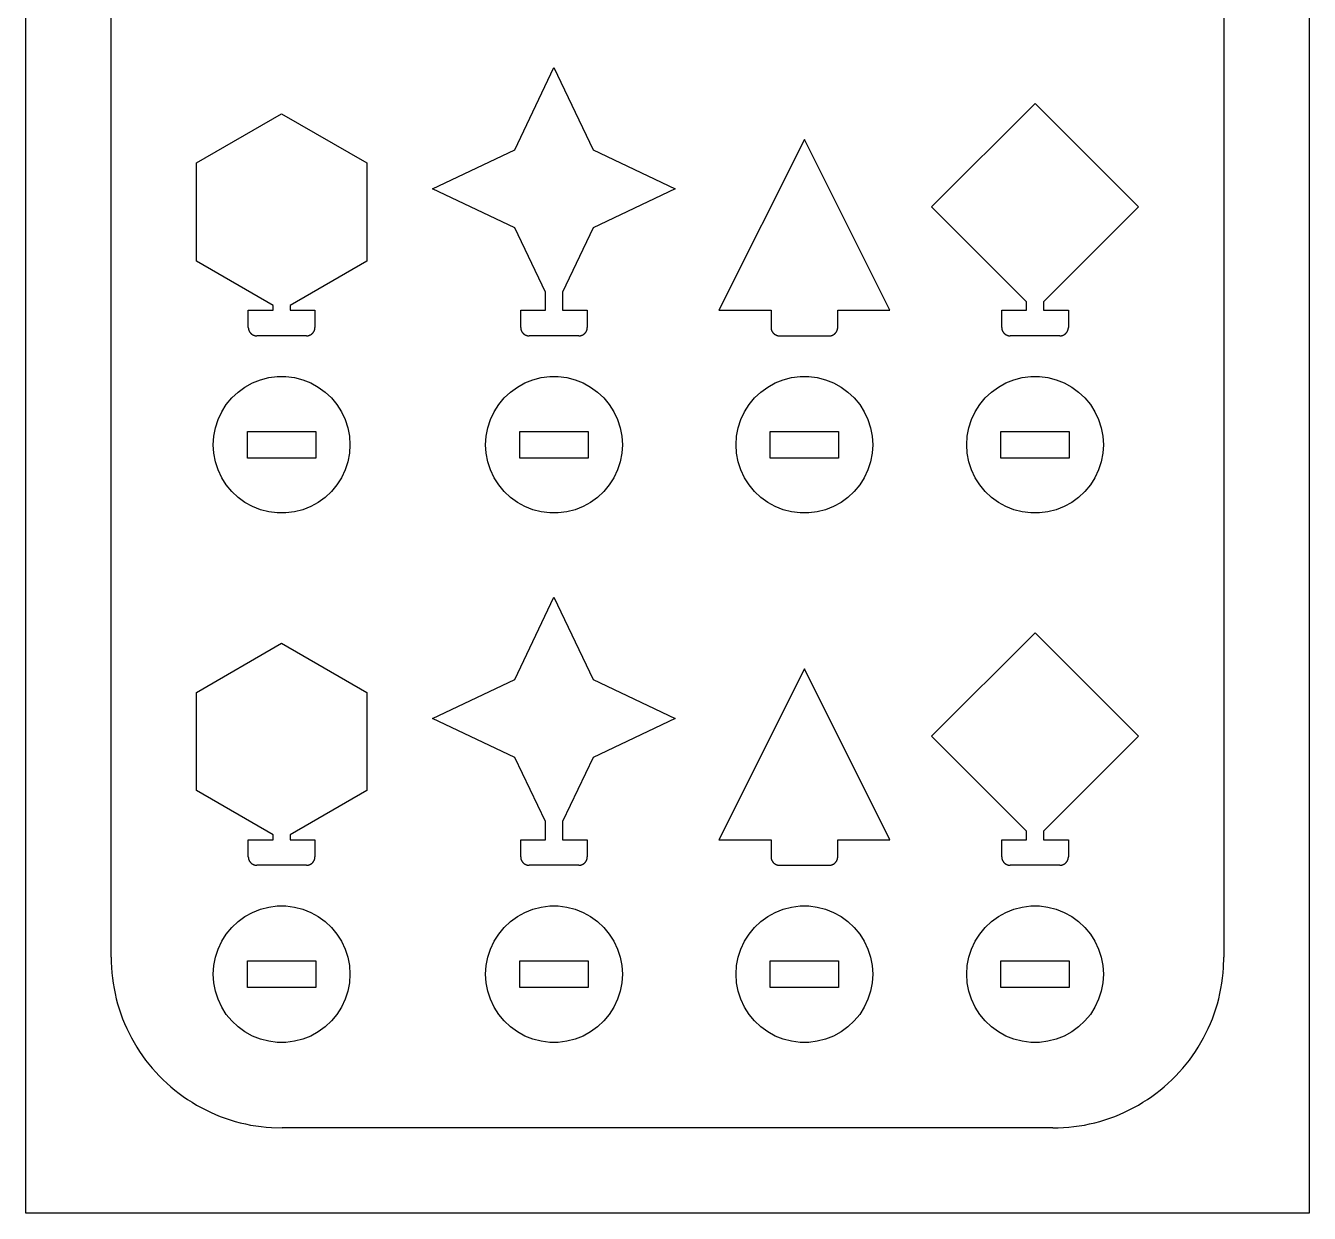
# Model space of a CAD drawing. Extents: x 0 to 75, y 0 to 139.
# Drawn here: x 0 to 75.1, y 0 to 69.5 of the extents above; entities that cross this region are included whole.
import ezdxf

# ---------------------------------------------------------------- set-up
doc = ezdxf.new("R2010")
doc.units = 0
doc.layers.add('GREEN', color=3, linetype='CONTINUOUS')
doc.layers.add('WHITE', color=7, linetype='CONTINUOUS')

msp = doc.modelspace()

# ---------------------------------------------------------------- linework, layer by layer
at = {"layer": 'GREEN', "color": 0}
for p, q in [((0, 0), (0, 139.032288)), ((75.115929, 139.032288), (75.115929, 0)), ((75.115929, 0), (0, 0))]:
    msp.add_line(p, q, dxfattribs=at)
at = {"layer": 'WHITE', "color": 0}
for p, q in [((5, 15), (5, 124.032295)), ((70.115929, 124.032295), (70.115929, 15)), ((28.631645, 62.242332), (30.915932, 67.058044)), ((30.915932, 67.058044), (33.200218, 62.242332)), ((53.01593, 58.908047), (59.065933, 64.958046)), ((59.065933, 64.958046), (65.115929, 58.908047)), ((10, 61.479294), (14.977481, 64.353043)), ((14.977481, 64.353043), (19.954962, 61.479294)), ((45.568592, 62.858044), (40.568592, 52.858044)), ((50.568592, 52.858044), (45.568592, 62.858044)), ((23.815931, 59.958046), (28.631645, 62.242332)), ((33.200218, 62.242332), (38.01593, 59.958046)), ((10, 55.731796), (10, 61.479294)), ((19.954962, 61.479294), (19.954962, 55.731796)), ((28.631645, 57.673759), (23.815931, 59.958046)), ((38.01593, 59.958046), (33.200218, 57.673759)), ((58.565933, 53.358044), (53.01593, 58.908047)), ((65.115929, 58.908047), (59.565933, 53.358044)), ((30.415932, 53.91214), (28.631645, 57.673759)), ((33.200218, 57.673759), (31.415932, 53.91214)), ((14.477481, 53.146721), (10, 55.731796)), ((19.954962, 55.731796), (15.477481, 53.146721)), ((30.415932, 52.858044), (30.415932, 53.91214)), ((31.415932, 53.91214), (31.415932, 52.858044)), ((58.565933, 52.858044), (58.565933, 53.358044)), ((59.565933, 53.358044), (59.565933, 52.858044)), ((13.027481, 51.858044), (13.027481, 52.858044)), ((13.027481, 52.858044), (14.477481, 52.858044)), ((14.477481, 52.858044), (14.477481, 53.146721)), ((15.477481, 53.146721), (15.477481, 52.858044)), ((15.477481, 52.858044), (16.927481, 52.858044)), ((16.927481, 52.858044), (16.927481, 51.858044)), ((28.965933, 51.858044), (28.965933, 52.858044)), ((28.965933, 52.858044), (30.415932, 52.858044)), ((31.415932, 52.858044), (32.865932, 52.858044)), ((32.865932, 52.858044), (32.865932, 51.858044)), ((40.568592, 52.858044), (43.618591, 52.858044)), ((43.618591, 52.858044), (43.618591, 51.858044)), ((47.518593, 51.858044), (47.518593, 52.858044)), ((47.518593, 52.858044), (50.568592, 52.858044)), ((57.115932, 51.858044), (57.115932, 52.858044)), ((57.115932, 52.858044), (58.565933, 52.858044)), ((59.565933, 52.858044), (61.01593, 52.858044)), ((61.01593, 52.858044), (61.01593, 51.858044)), ((16.427481, 51.358044), (13.527481, 51.358044)), ((32.365932, 51.358044), (29.465933, 51.358044)), ((44.118591, 51.358044), (47.018593, 51.358044)), ((60.51593, 51.358044), (57.615932, 51.358044)), ((12.977481, 45.760754), (16.977482, 45.760754)), ((12.977481, 44.210754), (12.977481, 45.760754)), ((16.977482, 45.760754), (16.977482, 44.210754)), ((28.915932, 45.760754), (32.915932, 45.760754)), ((28.915932, 44.210754), (28.915932, 45.760754)), ((32.915932, 45.760754), (32.915932, 44.210754)), ((43.568592, 45.760754), (47.568592, 45.760754)), ((43.568592, 44.210754), (43.568592, 45.760754)), ((47.568592, 45.760754), (47.568592, 44.210754)), ((57.065933, 45.760754), (61.065933, 45.760754)), ((57.065933, 44.210754), (57.065933, 45.760754)), ((61.065933, 45.760754), (61.065933, 44.210754)), ((16.977482, 44.210754), (12.977481, 44.210754)), ((32.915932, 44.210754), (28.915932, 44.210754)), ((47.568592, 44.210754), (43.568592, 44.210754)), ((61.065933, 44.210754), (57.065933, 44.210754)), ((28.631645, 31.255207), (30.915932, 36.070923)), ((30.915932, 36.070923), (33.200218, 31.255207)), ((53.01593, 27.920921), (59.065933, 33.970921)), ((59.065933, 33.970921), (65.115929, 27.920921)), ((10, 30.49217), (14.977481, 33.365921)), ((14.977481, 33.365921), (19.954962, 30.49217)), ((45.568592, 31.87092), (40.568592, 21.87092)), ((50.568592, 21.87092), (45.568592, 31.87092)), ((23.815931, 28.970921), (28.631645, 31.255207)), ((33.200218, 31.255207), (38.01593, 28.970921)), ((10, 24.744671), (10, 30.49217)), ((19.954962, 30.49217), (19.954962, 24.744671)), ((28.631645, 26.686634), (23.815931, 28.970921)), ((38.01593, 28.970921), (33.200218, 26.686634)), ((58.565933, 22.37092), (53.01593, 27.920921)), ((65.115929, 27.920921), (59.565933, 22.37092)), ((30.415932, 22.925016), (28.631645, 26.686634)), ((33.200218, 26.686634), (31.415932, 22.925016)), ((14.477481, 22.159595), (10, 24.744671)), ((19.954962, 24.744671), (15.477481, 22.159595)), ((30.415932, 21.87092), (30.415932, 22.925016)), ((31.415932, 22.925016), (31.415932, 21.87092)), ((13.027481, 20.87092), (13.027481, 21.87092)), ((13.027481, 21.87092), (14.477481, 21.87092)), ((14.477481, 21.87092), (14.477481, 22.159595)), ((15.477481, 22.159595), (15.477481, 21.87092)), ((15.477481, 21.87092), (16.927481, 21.87092)), ((16.927481, 21.87092), (16.927481, 20.87092)), ((28.965933, 20.87092), (28.965933, 21.87092)), ((28.965933, 21.87092), (30.415932, 21.87092)), ((31.415932, 21.87092), (32.865932, 21.87092)), ((32.865932, 21.87092), (32.865932, 20.87092)), ((40.568592, 21.87092), (43.618591, 21.87092)), ((43.618591, 21.87092), (43.618591, 20.87092)), ((47.518593, 20.87092), (47.518593, 21.87092)), ((47.518593, 21.87092), (50.568592, 21.87092)), ((57.115932, 20.87092), (57.115932, 21.87092)), ((57.115932, 21.87092), (58.565933, 21.87092)), ((58.565933, 21.87092), (58.565933, 22.37092)), ((59.565933, 22.37092), (59.565933, 21.87092)), ((59.565933, 21.87092), (61.01593, 21.87092)), ((61.01593, 21.87092), (61.01593, 20.87092)), ((16.427481, 20.37092), (13.527481, 20.37092)), ((32.365932, 20.37092), (29.465933, 20.37092)), ((44.118591, 20.37092), (47.018593, 20.37092)), ((60.51593, 20.37092), (57.615932, 20.37092)), ((12.977481, 14.773629), (16.977482, 14.773629)), ((12.977481, 13.223629), (12.977481, 14.773629)), ((16.977482, 14.773629), (16.977482, 13.223629)), ((28.915932, 14.773629), (32.915932, 14.773629)), ((28.915932, 13.223629), (28.915932, 14.773629)), ((32.915932, 14.773629), (32.915932, 13.223629)), ((43.568592, 14.773629), (47.568592, 14.773629)), ((43.568592, 13.223629), (43.568592, 14.773629)), ((47.568592, 14.773629), (47.568592, 13.223629)), ((57.065933, 14.773629), (61.065933, 14.773629)), ((57.065933, 13.223629), (57.065933, 14.773629)), ((61.065933, 14.773629), (61.065933, 13.223629)), ((16.977482, 13.223629), (12.977481, 13.223629)), ((32.915932, 13.223629), (28.915932, 13.223629)), ((47.568592, 13.223629), (43.568592, 13.223629)), ((61.065933, 13.223629), (57.065933, 13.223629)), ((60.115932, 5), (15, 5))]:
    msp.add_line(p, q, dxfattribs=at)
for points in [[(13.027481, 51.858044), (13.027719, 51.842648), (13.028429, 51.827263), (13.029614, 51.811909), (13.031271, 51.7966), (13.033399, 51.781349), (13.035995, 51.766171), (13.039057, 51.751076), (13.042583, 51.736088), (13.046568, 51.721214), (13.05101, 51.706467), (13.055903, 51.691868), (13.061245, 51.677422), (13.067028, 51.663151), (13.073248, 51.649063), (13.079899, 51.635174), (13.086975, 51.621498), (13.094468, 51.608044), (13.102372, 51.59483), (13.11068, 51.581863), (13.119382, 51.569157), (13.128472, 51.556728), (13.13794, 51.544582), (13.147779, 51.532734), (13.157976, 51.521198), (13.168525, 51.509975), (13.179414, 51.499088), (13.190633, 51.488541), (13.202171, 51.47834), (13.214019, 51.468502), (13.226163, 51.459034), (13.238593, 51.449947), (13.251298, 51.441242), (13.264264, 51.432934), (13.27748, 51.42503), (13.290934, 51.417538), (13.304611, 51.410461), (13.3185, 51.403812), (13.332587, 51.397591), (13.346859, 51.391808), (13.361302, 51.386467), (13.375904, 51.381573), (13.390649, 51.377132), (13.405523, 51.373146), (13.420513, 51.369621), (13.435605, 51.366558), (13.450784, 51.36396), (13.466036, 51.361835), (13.481345, 51.360176), (13.496699, 51.358994), (13.527481, 51.358044)], [(16.427481, 51.358044), (16.442879, 51.35828), (16.458261, 51.358994), (16.473616, 51.360176), (16.488924, 51.361832), (16.504177, 51.36396), (16.519356, 51.366558), (16.534447, 51.369621), (16.549438, 51.373146), (16.564312, 51.377132), (16.579058, 51.381573), (16.593658, 51.386467), (16.608101, 51.391808), (16.622374, 51.397591), (16.636461, 51.403812), (16.650351, 51.410461), (16.664028, 51.417538), (16.677481, 51.42503), (16.690697, 51.432934), (16.703663, 51.441242), (16.716368, 51.449947), (16.728798, 51.459034), (16.740944, 51.468502), (16.75279, 51.47834), (16.764328, 51.488541), (16.775549, 51.499088), (16.786436, 51.509975), (16.796986, 51.521194), (16.807184, 51.532734), (16.81702, 51.544582), (16.82649, 51.556728), (16.835579, 51.569157), (16.844282, 51.581863), (16.852589, 51.59483), (16.860493, 51.608044), (16.867987, 51.621498), (16.875063, 51.635174), (16.881714, 51.649063), (16.887934, 51.663151), (16.893717, 51.677422), (16.899057, 51.691868), (16.903952, 51.706467), (16.908394, 51.721214), (16.91238, 51.736088), (16.915905, 51.751076), (16.918968, 51.766171), (16.921564, 51.781349), (16.923691, 51.7966), (16.925348, 51.811909), (16.926533, 51.827263), (16.927481, 51.858044)], [(28.965933, 51.858044), (28.966169, 51.842648), (28.966881, 51.827263), (28.968065, 51.811909), (28.969723, 51.7966), (28.971849, 51.781349), (28.974445, 51.766171), (28.977509, 51.751076), (28.981035, 51.736088), (28.98502, 51.721214), (28.989462, 51.706467), (28.994356, 51.691868), (28.999697, 51.677422), (29.00548, 51.663151), (29.0117, 51.649063), (29.018351, 51.635174), (29.025427, 51.621498), (29.032921, 51.608044), (29.040825, 51.59483), (29.049131, 51.581863), (29.057835, 51.569157), (29.066923, 51.556728), (29.076391, 51.544582), (29.086229, 51.532734), (29.096428, 51.521198), (29.106976, 51.509975), (29.117865, 51.499088), (29.129084, 51.488541), (29.140623, 51.47834), (29.15247, 51.468502), (29.164616, 51.459034), (29.177046, 51.449947), (29.189749, 51.441242), (29.202717, 51.432934), (29.215933, 51.42503), (29.229385, 51.417538), (29.243063, 51.410461), (29.256952, 51.403812), (29.271038, 51.397591), (29.285311, 51.391808), (29.299755, 51.386467), (29.314356, 51.381573), (29.3291, 51.377132), (29.343975, 51.373146), (29.358965, 51.369621), (29.374058, 51.366558), (29.389236, 51.36396), (29.404488, 51.361835), (29.419798, 51.360176), (29.43515, 51.358994), (29.465933, 51.358044)], [(32.365932, 51.358044), (32.381329, 51.35828), (32.396713, 51.358994), (32.412067, 51.360176), (32.427376, 51.361832), (32.442627, 51.36396), (32.457806, 51.366558), (32.4729, 51.369621), (32.487888, 51.373146), (32.502766, 51.377132), (32.517509, 51.381573), (32.532108, 51.386467), (32.546555, 51.391808), (32.560825, 51.397591), (32.574913, 51.403812), (32.588802, 51.410461), (32.602478, 51.417538), (32.615932, 51.42503), (32.62915, 51.432934), (32.642117, 51.441242), (32.654819, 51.449947), (32.667252, 51.459034), (32.679394, 51.468502), (32.691242, 51.47834), (32.702782, 51.488541), (32.714001, 51.499088), (32.724888, 51.509975), (32.735435, 51.521194), (32.745636, 51.532734), (32.755474, 51.544582), (32.764942, 51.556728), (32.774033, 51.569157), (32.782734, 51.581863), (32.791042, 51.59483), (32.798946, 51.608044), (32.806438, 51.621498), (32.813515, 51.635174), (32.820164, 51.649063), (32.826385, 51.663151), (32.832169, 51.677422), (32.837509, 51.691868), (32.842403, 51.706467), (32.846844, 51.721214), (32.85083, 51.736088), (32.854355, 51.751076), (32.857418, 51.766171), (32.860016, 51.781349), (32.862144, 51.7966), (32.8638, 51.811909), (32.864983, 51.827263), (32.865932, 51.858044)], [(43.618591, 51.858044), (43.618828, 51.842648), (43.619541, 51.827263), (43.620724, 51.811909), (43.622379, 51.7966), (43.624508, 51.781349), (43.627106, 51.766171), (43.630169, 51.751076), (43.633694, 51.736088), (43.63768, 51.721214), (43.64212, 51.706467), (43.647015, 51.691868), (43.652355, 51.677422), (43.658138, 51.663151), (43.66436, 51.649063), (43.671009, 51.635174), (43.678085, 51.621498), (43.685577, 51.608044), (43.693481, 51.59483), (43.70179, 51.581863), (43.710491, 51.569157), (43.719582, 51.556728), (43.72905, 51.544582), (43.738888, 51.532734), (43.749084, 51.521198), (43.759636, 51.509975), (43.770523, 51.499088), (43.781742, 51.488541), (43.793282, 51.47834), (43.80513, 51.468502), (43.817272, 51.459034), (43.829704, 51.449947), (43.842407, 51.441242), (43.855373, 51.432934), (43.868591, 51.42503), (43.882042, 51.417538), (43.895721, 51.410461), (43.909611, 51.403812), (43.923698, 51.397591), (43.937969, 51.391808), (43.952412, 51.386467), (43.967014, 51.381573), (43.981758, 51.377132), (43.996632, 51.373146), (44.011623, 51.369621), (44.026714, 51.366558), (44.041893, 51.36396), (44.057144, 51.361835), (44.072456, 51.360176), (44.087811, 51.358994), (44.118591, 51.358044)], [(47.018593, 51.358044), (47.033989, 51.35828), (47.049374, 51.358994), (47.064728, 51.360176), (47.080036, 51.361832), (47.095287, 51.36396), (47.110466, 51.366558), (47.125561, 51.369621), (47.140549, 51.373146), (47.155426, 51.377132), (47.17017, 51.381573), (47.184769, 51.386467), (47.199215, 51.391808), (47.213486, 51.397591), (47.227573, 51.403812), (47.241463, 51.410461), (47.255138, 51.417538), (47.268593, 51.42503), (47.281811, 51.432934), (47.294777, 51.441242), (47.30748, 51.449947), (47.319912, 51.459034), (47.332054, 51.468502), (47.343903, 51.47834), (47.355442, 51.488541), (47.366661, 51.499088), (47.377548, 51.509975), (47.388096, 51.521194), (47.398296, 51.532734), (47.408134, 51.544582), (47.417603, 51.556728), (47.426693, 51.569157), (47.435394, 51.581863), (47.443703, 51.59483), (47.451607, 51.608044), (47.459099, 51.621498), (47.466175, 51.635174), (47.472824, 51.649063), (47.479046, 51.663151), (47.484829, 51.677422), (47.49017, 51.691868), (47.495064, 51.706467), (47.499504, 51.721214), (47.50349, 51.736088), (47.507015, 51.751076), (47.510078, 51.766171), (47.512676, 51.781349), (47.514805, 51.7966), (47.51646, 51.811909), (47.517643, 51.827263), (47.518593, 51.858044)], [(57.115932, 51.858044), (57.116169, 51.842648), (57.116882, 51.827263), (57.118065, 51.811909), (57.11972, 51.7966), (57.121849, 51.781349), (57.124447, 51.766171), (57.12751, 51.751076), (57.131035, 51.736088), (57.135021, 51.721214), (57.139462, 51.706467), (57.144356, 51.691868), (57.149696, 51.677422), (57.155479, 51.663151), (57.161701, 51.649063), (57.16835, 51.635174), (57.175426, 51.621498), (57.182919, 51.608044), (57.190823, 51.59483), (57.199131, 51.581863), (57.207832, 51.569157), (57.216923, 51.556728), (57.226391, 51.544582), (57.236229, 51.532734), (57.246426, 51.521198), (57.256977, 51.509975), (57.267864, 51.499088), (57.279083, 51.488541), (57.290623, 51.47834), (57.302471, 51.468502), (57.314613, 51.459034), (57.327045, 51.449947), (57.339748, 51.441242), (57.352715, 51.432934), (57.365932, 51.42503), (57.379383, 51.417538), (57.393063, 51.410461), (57.406952, 51.403812), (57.42104, 51.397591), (57.43531, 51.391808), (57.449753, 51.386467), (57.464355, 51.381573), (57.479099, 51.377132), (57.493973, 51.373146), (57.508965, 51.369621), (57.524055, 51.366558), (57.539234, 51.36396), (57.554485, 51.361835), (57.569798, 51.360176), (57.585152, 51.358994), (57.615932, 51.358044)], [(60.51593, 51.358044), (60.531326, 51.35828), (60.546711, 51.358994), (60.562065, 51.360176), (60.577374, 51.361832), (60.592625, 51.36396), (60.607803, 51.366558), (60.622898, 51.369621), (60.637886, 51.373146), (60.652763, 51.377132), (60.667507, 51.381573), (60.682106, 51.386467), (60.696552, 51.391808), (60.710823, 51.397591), (60.724911, 51.403812), (60.7388, 51.410461), (60.752476, 51.417538), (60.76593, 51.42503), (60.779148, 51.432934), (60.792114, 51.441242), (60.804817, 51.449947), (60.817249, 51.459034), (60.829391, 51.468502), (60.84124, 51.47834), (60.852779, 51.488541), (60.863998, 51.499088), (60.874886, 51.509975), (60.885433, 51.521194), (60.895634, 51.532734), (60.905472, 51.544582), (60.91494, 51.556728), (60.92403, 51.569157), (60.932732, 51.581863), (60.94104, 51.59483), (60.948944, 51.608044), (60.956436, 51.621498), (60.963512, 51.635174), (60.970161, 51.649063), (60.976383, 51.663151), (60.982166, 51.677422), (60.987507, 51.691868), (60.992401, 51.706467), (60.996841, 51.721214), (61.000828, 51.736088), (61.004353, 51.751076), (61.007416, 51.766171), (61.010014, 51.781349), (61.012142, 51.7966), (61.013798, 51.811909), (61.01498, 51.827263), (61.01593, 51.858044)], [(18.977482, 44.985752), (18.945942, 44.484421), (18.851814, 43.990993), (18.696589, 43.513252), (18.482708, 43.058739), (18.213551, 42.634609), (17.893356, 42.247562), (17.527178, 41.903698), (17.120789, 41.60844), (16.680599, 41.366444), (16.213549, 41.181526), (15.727006, 41.056602), (15.228642, 40.993645), (14.726318, 40.993645), (14.227955, 41.056602), (13.741412, 41.181526), (13.274364, 41.366444), (12.834173, 41.60844), (12.427784, 41.903702), (12.061605, 42.247566), (11.741412, 42.634613), (11.472254, 43.058739), (11.258374, 43.513256), (11.103148, 43.990993), (11.009022, 44.484421), (10.977482, 44.985756), (11.009023, 45.487087), (11.103149, 45.980515), (11.258377, 46.458256), (11.472257, 46.912769), (11.741416, 47.336895), (12.06161, 47.723946), (12.427789, 48.067806), (12.834179, 48.363068), (13.274369, 48.605061), (13.741419, 48.789978), (14.227962, 48.914902), (14.726325, 48.977859), (15.22865, 48.977859), (15.727014, 48.914902), (16.213556, 48.789978), (16.680605, 48.605057), (17.120794, 48.36306), (17.527184, 48.067802), (17.893362, 47.723934), (18.213554, 47.336887), (18.482712, 46.912762), (18.69659, 46.458244), (18.851816, 45.980503), (18.945942, 45.487076), (18.977482, 44.985752)], [(34.915932, 44.985752), (34.884392, 44.484421), (34.790264, 43.990993), (34.635036, 43.513252), (34.421158, 43.058739), (34.152, 42.634609), (33.831806, 42.247562), (33.465626, 41.903698), (33.059238, 41.60844), (32.619049, 41.366444), (32.152, 41.181526), (31.665457, 41.056602), (31.167093, 40.993645), (30.664768, 40.993645), (30.166405, 41.056602), (29.679863, 41.181526), (29.212812, 41.366444), (28.772623, 41.60844), (28.366234, 41.903702), (28.000055, 42.247566), (27.679863, 42.634613), (27.410704, 43.058739), (27.196825, 43.513256), (27.041599, 43.990993), (26.947472, 44.484421), (26.915932, 44.985756), (26.947474, 45.487087), (27.041599, 45.980515), (27.196827, 46.458256), (27.410707, 46.912769), (27.679867, 47.336895), (28.000061, 47.723946), (28.36624, 48.067806), (28.772629, 48.363068), (29.21282, 48.605061), (29.679869, 48.789978), (30.166412, 48.914902), (30.664776, 48.977859), (31.167099, 48.977859), (31.665462, 48.914902), (32.152004, 48.789978), (32.619053, 48.605057), (33.059246, 48.36306), (33.465633, 48.067802), (33.83181, 47.723934), (34.152004, 47.336887), (34.421162, 46.912762), (34.63504, 46.458244), (34.790268, 45.980503), (34.884392, 45.487076), (34.915932, 44.985752)], [(49.568592, 44.985752), (49.537052, 44.484421), (49.442924, 43.990993), (49.287697, 43.513252), (49.073818, 43.058739), (48.804661, 42.634609), (48.484467, 42.247562), (48.118286, 41.903698), (47.711899, 41.60844), (47.271709, 41.366444), (46.804661, 41.181526), (46.318115, 41.056602), (45.819752, 40.993645), (45.317429, 40.993645), (44.819065, 41.056602), (44.332523, 41.181526), (43.865475, 41.366444), (43.425285, 41.60844), (43.018894, 41.903702), (42.652718, 42.247566), (42.332523, 42.634613), (42.063366, 43.058739), (41.849483, 43.513256), (41.69426, 43.990993), (41.600132, 44.484421), (41.568592, 44.985756), (41.600132, 45.487087), (41.69426, 45.980515), (41.849487, 46.458256), (42.063366, 46.912769), (42.332527, 47.336895), (42.652721, 47.723946), (43.018898, 48.067806), (43.425289, 48.363068), (43.865479, 48.605061), (44.332531, 48.789978), (44.819073, 48.914902), (45.317436, 48.977859), (45.819759, 48.977859), (46.318123, 48.914902), (46.804665, 48.789978), (47.271713, 48.605057), (47.711906, 48.36306), (48.118294, 48.067802), (48.48447, 47.723934), (48.804665, 47.336887), (49.073822, 46.912762), (49.287701, 46.458244), (49.442928, 45.980503), (49.537052, 45.487076), (49.568592, 44.985752)], [(63.065933, 44.985752), (63.034393, 44.484421), (62.940266, 43.990993), (62.785038, 43.513252), (62.571159, 43.058739), (62.302002, 42.634609), (61.981808, 42.247562), (61.615627, 41.903698), (61.20924, 41.60844), (60.769051, 41.366444), (60.302002, 41.181526), (59.815456, 41.056602), (59.317093, 40.993645), (58.81477, 40.993645), (58.316406, 41.056602), (57.829865, 41.181526), (57.362816, 41.366444), (56.922626, 41.60844), (56.516235, 41.903702), (56.150059, 42.247566), (55.829865, 42.634613), (55.560707, 43.058739), (55.346825, 43.513256), (55.191601, 43.990993), (55.097473, 44.484421), (55.065933, 44.985756), (55.097473, 45.487087), (55.191601, 45.980515), (55.346828, 46.458256), (55.560707, 46.912769), (55.829868, 47.336895), (56.150063, 47.723946), (56.516239, 48.067806), (56.92263, 48.363068), (57.36282, 48.605061), (57.829872, 48.789978), (58.316414, 48.914902), (58.814777, 48.977859), (59.317101, 48.977859), (59.815464, 48.914902), (60.302006, 48.789978), (60.769054, 48.605057), (61.209248, 48.36306), (61.615635, 48.067802), (61.981812, 47.723934), (62.302006, 47.336887), (62.571163, 46.912762), (62.785042, 46.458244), (62.940269, 45.980503), (63.034393, 45.487076), (63.065933, 44.985752)], [(13.027481, 20.87092), (13.027719, 20.855522), (13.028429, 20.840139), (13.029614, 20.824785), (13.031271, 20.809477), (13.033399, 20.794224), (13.035995, 20.779045), (13.039057, 20.763954), (13.042583, 20.748964), (13.046568, 20.734089), (13.05101, 20.719343), (13.055903, 20.704742), (13.061245, 20.6903), (13.067028, 20.676027), (13.073248, 20.66194), (13.079899, 20.648052), (13.086975, 20.634375), (13.094468, 20.62092), (13.102372, 20.607704), (13.11068, 20.594738), (13.119382, 20.582033), (13.128472, 20.569603), (13.13794, 20.557459), (13.147779, 20.545612), (13.157976, 20.534073), (13.168525, 20.522854), (13.179414, 20.511965), (13.190633, 20.501417), (13.202171, 20.491219), (13.214019, 20.48138), (13.226163, 20.471912), (13.238593, 20.462822), (13.251298, 20.454119), (13.264264, 20.445812), (13.27748, 20.437908), (13.290934, 20.430414), (13.304611, 20.42334), (13.3185, 20.416687), (13.332587, 20.410467), (13.346859, 20.404684), (13.361302, 20.399343), (13.375904, 20.394449), (13.390649, 20.390007), (13.405523, 20.386023), (13.420513, 20.382496), (13.435605, 20.379435), (13.450784, 20.376837), (13.466036, 20.37471), (13.481345, 20.373053), (13.496699, 20.371868), (13.527481, 20.37092)], [(16.427481, 20.37092), (16.442879, 20.371157), (16.458261, 20.371868), (16.473616, 20.373053), (16.488924, 20.37471), (16.504177, 20.376837), (16.519356, 20.379435), (16.534447, 20.382496), (16.549438, 20.386023), (16.564312, 20.390007), (16.579058, 20.394449), (16.593658, 20.399343), (16.608101, 20.404684), (16.622374, 20.410467), (16.636461, 20.416687), (16.650351, 20.423338), (16.664028, 20.430414), (16.677481, 20.437908), (16.690697, 20.445812), (16.703663, 20.454119), (16.716368, 20.462822), (16.728798, 20.471912), (16.740944, 20.48138), (16.75279, 20.491219), (16.764328, 20.501415), (16.775549, 20.511965), (16.786436, 20.522854), (16.796986, 20.534073), (16.807184, 20.545612), (16.81702, 20.557459), (16.82649, 20.569603), (16.835579, 20.582033), (16.844282, 20.594738), (16.852589, 20.607704), (16.860493, 20.62092), (16.867987, 20.634375), (16.875063, 20.648052), (16.881714, 20.66194), (16.887934, 20.676027), (16.893717, 20.6903), (16.899057, 20.704742), (16.903952, 20.719345), (16.908394, 20.734089), (16.91238, 20.748964), (16.915905, 20.763954), (16.918968, 20.779045), (16.921564, 20.794226), (16.923691, 20.809477), (16.925348, 20.824787), (16.926533, 20.840139), (16.927481, 20.87092)], [(28.965933, 20.87092), (28.966169, 20.855522), (28.966881, 20.840139), (28.968065, 20.824785), (28.969723, 20.809477), (28.971849, 20.794224), (28.974445, 20.779045), (28.977509, 20.763954), (28.981035, 20.748964), (28.98502, 20.734089), (28.989462, 20.719343), (28.994356, 20.704742), (28.999697, 20.6903), (29.00548, 20.676027), (29.0117, 20.66194), (29.018351, 20.648052), (29.025427, 20.634375), (29.032921, 20.62092), (29.040825, 20.607704), (29.049131, 20.594738), (29.057835, 20.582033), (29.066923, 20.569603), (29.076391, 20.557459), (29.086229, 20.545612), (29.096428, 20.534073), (29.106976, 20.522854), (29.117865, 20.511965), (29.129084, 20.501417), (29.140623, 20.491219), (29.15247, 20.48138), (29.164616, 20.471912), (29.177046, 20.462822), (29.189749, 20.454119), (29.202717, 20.445812), (29.215933, 20.437908), (29.229385, 20.430414), (29.243063, 20.42334), (29.256952, 20.416687), (29.271038, 20.410467), (29.285311, 20.404684), (29.299755, 20.399343), (29.314356, 20.394449), (29.3291, 20.390007), (29.343975, 20.386023), (29.358965, 20.382496), (29.374058, 20.379435), (29.389236, 20.376837), (29.404488, 20.37471), (29.419798, 20.373053), (29.43515, 20.371868), (29.465933, 20.37092)], [(32.365932, 20.37092), (32.381329, 20.371157), (32.396713, 20.371868), (32.412067, 20.373053), (32.427376, 20.37471), (32.442627, 20.376837), (32.457806, 20.379435), (32.4729, 20.382496), (32.487888, 20.386023), (32.502766, 20.390007), (32.517509, 20.394449), (32.532108, 20.399343), (32.546555, 20.404684), (32.560825, 20.410467), (32.574913, 20.416687), (32.588802, 20.423338), (32.602478, 20.430414), (32.615932, 20.437908), (32.62915, 20.445812), (32.642117, 20.454119), (32.654819, 20.462822), (32.667252, 20.471912), (32.679394, 20.48138), (32.691242, 20.491219), (32.702782, 20.501415), (32.714001, 20.511965), (32.724888, 20.522854), (32.735435, 20.534073), (32.745636, 20.545612), (32.755474, 20.557459), (32.764942, 20.569603), (32.774033, 20.582033), (32.782734, 20.594738), (32.791042, 20.607704), (32.798946, 20.62092), (32.806438, 20.634375), (32.813515, 20.648052), (32.820164, 20.66194), (32.826385, 20.676027), (32.832169, 20.6903), (32.837509, 20.704742), (32.842403, 20.719345), (32.846844, 20.734089), (32.85083, 20.748964), (32.854355, 20.763954), (32.857418, 20.779045), (32.860016, 20.794226), (32.862144, 20.809477), (32.8638, 20.824787), (32.864983, 20.840139), (32.865932, 20.87092)], [(43.618591, 20.87092), (43.618828, 20.855522), (43.619541, 20.840139), (43.620724, 20.824785), (43.622379, 20.809477), (43.624508, 20.794224), (43.627106, 20.779045), (43.630169, 20.763954), (43.633694, 20.748964), (43.63768, 20.734089), (43.64212, 20.719343), (43.647015, 20.704742), (43.652355, 20.6903), (43.658138, 20.676027), (43.66436, 20.66194), (43.671009, 20.648052), (43.678085, 20.634375), (43.685577, 20.62092), (43.693481, 20.607704), (43.70179, 20.594738), (43.710491, 20.582033), (43.719582, 20.569603), (43.72905, 20.557459), (43.738888, 20.545612), (43.749084, 20.534073), (43.759636, 20.522854), (43.770523, 20.511965), (43.781742, 20.501417), (43.793282, 20.491219), (43.80513, 20.48138), (43.817272, 20.471912), (43.829704, 20.462822), (43.842407, 20.454119), (43.855373, 20.445812), (43.868591, 20.437908), (43.882042, 20.430414), (43.895721, 20.42334), (43.909611, 20.416687), (43.923698, 20.410467), (43.937969, 20.404684), (43.952412, 20.399343), (43.967014, 20.394449), (43.981758, 20.390007), (43.996632, 20.386023), (44.011623, 20.382496), (44.026714, 20.379435), (44.041893, 20.376837), (44.057144, 20.37471), (44.072456, 20.373053), (44.087811, 20.371868), (44.118591, 20.37092)], [(47.018593, 20.37092), (47.033989, 20.371157), (47.049374, 20.371868), (47.064728, 20.373053), (47.080036, 20.37471), (47.095287, 20.376837), (47.110466, 20.379435), (47.125561, 20.382496), (47.140549, 20.386023), (47.155426, 20.390007), (47.17017, 20.394449), (47.184769, 20.399343), (47.199215, 20.404684), (47.213486, 20.410467), (47.227573, 20.416687), (47.241463, 20.423338), (47.255138, 20.430414), (47.268593, 20.437908), (47.281811, 20.445812), (47.294777, 20.454119), (47.30748, 20.462822), (47.319912, 20.471912), (47.332054, 20.48138), (47.343903, 20.491219), (47.355442, 20.501415), (47.366661, 20.511965), (47.377548, 20.522854), (47.388096, 20.534073), (47.398296, 20.545612), (47.408134, 20.557459), (47.417603, 20.569603), (47.426693, 20.582033), (47.435394, 20.594738), (47.443703, 20.607704), (47.451607, 20.62092), (47.459099, 20.634375), (47.466175, 20.648052), (47.472824, 20.66194), (47.479046, 20.676027), (47.484829, 20.6903), (47.49017, 20.704742), (47.495064, 20.719345), (47.499504, 20.734089), (47.50349, 20.748964), (47.507015, 20.763954), (47.510078, 20.779045), (47.512676, 20.794226), (47.514805, 20.809477), (47.51646, 20.824787), (47.517643, 20.840139), (47.518593, 20.87092)], [(57.115932, 20.87092), (57.116169, 20.855522), (57.116882, 20.840139), (57.118065, 20.824785), (57.11972, 20.809477), (57.121849, 20.794224), (57.124447, 20.779045), (57.12751, 20.763954), (57.131035, 20.748964), (57.135021, 20.734089), (57.139462, 20.719343), (57.144356, 20.704742), (57.149696, 20.6903), (57.155479, 20.676027), (57.161701, 20.66194), (57.16835, 20.648052), (57.175426, 20.634375), (57.182919, 20.62092), (57.190823, 20.607704), (57.199131, 20.594738), (57.207832, 20.582033), (57.216923, 20.569603), (57.226391, 20.557459), (57.236229, 20.545612), (57.246426, 20.534073), (57.256977, 20.522854), (57.267864, 20.511965), (57.279083, 20.501417), (57.290623, 20.491219), (57.302471, 20.48138), (57.314613, 20.471912), (57.327045, 20.462822), (57.339748, 20.454119), (57.352715, 20.445812), (57.365932, 20.437908), (57.379383, 20.430414), (57.393063, 20.42334), (57.406952, 20.416687), (57.42104, 20.410467), (57.43531, 20.404684), (57.449753, 20.399343), (57.464355, 20.394449), (57.479099, 20.390007), (57.493973, 20.386023), (57.508965, 20.382496), (57.524055, 20.379435), (57.539234, 20.376837), (57.554485, 20.37471), (57.569798, 20.373053), (57.585152, 20.371868), (57.615932, 20.37092)], [(60.51593, 20.37092), (60.531326, 20.371157), (60.546711, 20.371868), (60.562065, 20.373053), (60.577374, 20.37471), (60.592625, 20.376837), (60.607803, 20.379435), (60.622898, 20.382496), (60.637886, 20.386023), (60.652763, 20.390007), (60.667507, 20.394449), (60.682106, 20.399343), (60.696552, 20.404684), (60.710823, 20.410467), (60.724911, 20.416687), (60.7388, 20.423338), (60.752476, 20.430414), (60.76593, 20.437908), (60.779148, 20.445812), (60.792114, 20.454119), (60.804817, 20.462822), (60.817249, 20.471912), (60.829391, 20.48138), (60.84124, 20.491219), (60.852779, 20.501415), (60.863998, 20.511965), (60.874886, 20.522854), (60.885433, 20.534073), (60.895634, 20.545612), (60.905472, 20.557459), (60.91494, 20.569603), (60.92403, 20.582033), (60.932732, 20.594738), (60.94104, 20.607704), (60.948944, 20.62092), (60.956436, 20.634375), (60.963512, 20.648052), (60.970161, 20.66194), (60.976383, 20.676027), (60.982166, 20.6903), (60.987507, 20.704742), (60.992401, 20.719345), (60.996841, 20.734089), (61.000828, 20.748964), (61.004353, 20.763954), (61.007416, 20.779045), (61.010014, 20.794226), (61.012142, 20.809477), (61.013798, 20.824787), (61.01498, 20.840139), (61.01593, 20.87092)], [(18.977482, 13.998629), (18.945942, 13.497295), (18.851814, 13.003869), (18.696589, 12.526131), (18.482708, 12.071614), (18.213551, 11.647488), (17.893356, 11.26044), (17.527178, 10.916575), (17.120789, 10.621317), (16.680599, 10.37932), (16.213549, 10.194403), (15.727006, 10.069479), (15.228642, 10.006521), (14.726318, 10.006522), (14.227955, 10.06948), (13.741412, 10.194403), (13.274364, 10.379321), (12.834173, 10.621318), (12.427784, 10.916576), (12.061605, 11.260442), (11.741412, 11.64749), (11.472254, 12.071616), (11.258374, 12.526133), (11.103148, 13.003872), (11.009022, 13.497298), (10.977482, 13.998631), (11.009023, 14.499965), (11.103149, 14.993392), (11.258377, 15.47113), (11.472257, 15.925647), (11.741416, 16.349773), (12.06161, 16.73682), (12.427789, 17.080685), (12.834179, 17.375942), (13.274369, 17.617939), (13.741419, 17.802856), (14.227962, 17.927778), (14.726325, 17.990736), (15.22865, 17.990736), (15.727014, 17.927776), (16.213556, 17.802853), (16.680605, 17.617933), (17.120794, 17.375937), (17.527184, 17.080677), (17.893362, 16.736813), (18.213554, 16.349764), (18.482712, 15.925636), (18.69659, 15.47112), (18.851816, 14.993381), (18.945942, 14.499953), (18.977482, 13.998629)], [(34.915932, 13.998629), (34.884392, 13.497295), (34.790264, 13.003869), (34.635036, 12.526131), (34.421158, 12.071614), (34.152, 11.647488), (33.831806, 11.26044), (33.465626, 10.916575), (33.059238, 10.621317), (32.619049, 10.37932), (32.152, 10.194403), (31.665457, 10.069479), (31.167093, 10.006521), (30.664768, 10.006522), (30.166405, 10.06948), (29.679863, 10.194403), (29.212812, 10.379321), (28.772623, 10.621318), (28.366234, 10.916576), (28.000055, 11.260442), (27.679863, 11.64749), (27.410704, 12.071616), (27.196825, 12.526133), (27.041599, 13.003872), (26.947472, 13.497298), (26.915932, 13.998631), (26.947474, 14.499965), (27.041599, 14.993392), (27.196827, 15.47113), (27.410707, 15.925647), (27.679867, 16.349773), (28.000061, 16.73682), (28.36624, 17.080685), (28.772629, 17.375942), (29.21282, 17.617939), (29.679869, 17.802856), (30.166412, 17.927778), (30.664776, 17.990736), (31.167099, 17.990736), (31.665462, 17.927776), (32.152004, 17.802853), (32.619053, 17.617933), (33.059246, 17.375937), (33.465633, 17.080677), (33.83181, 16.736813), (34.152004, 16.349764), (34.421162, 15.925636), (34.63504, 15.47112), (34.790268, 14.993381), (34.884392, 14.499953), (34.915932, 13.998629)], [(49.568592, 13.998629), (49.537052, 13.497295), (49.442924, 13.003869), (49.287697, 12.526131), (49.073818, 12.071614), (48.804661, 11.647488), (48.484467, 11.26044), (48.118286, 10.916575), (47.711899, 10.621317), (47.271709, 10.37932), (46.804661, 10.194403), (46.318115, 10.069479), (45.819752, 10.006521), (45.317429, 10.006522), (44.819065, 10.06948), (44.332523, 10.194403), (43.865475, 10.379321), (43.425285, 10.621318), (43.018894, 10.916576), (42.652718, 11.260442), (42.332523, 11.64749), (42.063366, 12.071616), (41.849483, 12.526133), (41.69426, 13.003872), (41.600132, 13.497298), (41.568592, 13.998631), (41.600132, 14.499965), (41.69426, 14.993392), (41.849487, 15.47113), (42.063366, 15.925647), (42.332527, 16.349773), (42.652721, 16.73682), (43.018898, 17.080685), (43.425289, 17.375942), (43.865479, 17.617939), (44.332531, 17.802856), (44.819073, 17.927778), (45.317436, 17.990736), (45.819759, 17.990736), (46.318123, 17.927776), (46.804665, 17.802853), (47.271713, 17.617933), (47.711906, 17.375937), (48.118294, 17.080677), (48.48447, 16.736813), (48.804665, 16.349764), (49.073822, 15.925636), (49.287701, 15.47112), (49.442928, 14.993381), (49.537052, 14.499953), (49.568592, 13.998629)], [(63.065933, 13.998629), (63.034393, 13.497295), (62.940266, 13.003869), (62.785038, 12.526131), (62.571159, 12.071614), (62.302002, 11.647488), (61.981808, 11.26044), (61.615627, 10.916575), (61.20924, 10.621317), (60.769051, 10.37932), (60.302002, 10.194403), (59.815456, 10.069479), (59.317093, 10.006521), (58.81477, 10.006522), (58.316406, 10.06948), (57.829865, 10.194403), (57.362816, 10.379321), (56.922626, 10.621318), (56.516235, 10.916576), (56.150059, 11.260442), (55.829865, 11.64749), (55.560707, 12.071616), (55.346825, 12.526133), (55.191601, 13.003872), (55.097473, 13.497298), (55.065933, 13.998631), (55.097473, 14.499965), (55.191601, 14.993392), (55.346828, 15.47113), (55.560707, 15.925647), (55.829868, 16.349773), (56.150063, 16.73682), (56.516239, 17.080685), (56.92263, 17.375942), (57.36282, 17.617939), (57.829872, 17.802856), (58.316414, 17.927778), (58.814777, 17.990736), (59.317101, 17.990736), (59.815464, 17.927776), (60.302006, 17.802853), (60.769054, 17.617933), (61.209248, 17.375937), (61.615635, 17.080677), (61.981812, 16.736813), (62.302006, 16.349764), (62.571163, 15.925636), (62.785042, 15.47112), (62.940269, 14.993381), (63.034393, 14.499953), (63.065933, 13.998629)], [(5, 14.999998), (5.004743, 14.692048), (5.018967, 14.384391), (5.042658, 14.077317), (5.075795, 13.771118), (5.118345, 13.466085), (5.170269, 13.162507), (5.231516, 12.860672), (5.30203, 12.560866), (5.381742, 12.263374), (5.470579, 11.968478), (5.568454, 11.676457), (5.675275, 11.387589), (5.790942, 11.102147), (5.915344, 10.820403), (6.048364, 10.542624), (6.189874, 10.269072), (6.339741, 10.000008), (6.497824, 9.735686), (6.66397, 9.476358), (6.838025, 9.222271), (7.019821, 8.973663), (7.209187, 8.730771), (7.405942, 8.493827), (7.609902, 8.263054), (7.820871, 8.038671), (8.03865, 7.820891), (8.263032, 7.609921), (8.493805, 7.405961), (8.730749, 7.209205), (8.973639, 7.019838), (9.222247, 6.838041), (9.476335, 6.663986), (9.735662, 6.497838), (9.999983, 6.339756), (10.269047, 6.189888), (10.542598, 6.048377), (10.820377, 5.915356), (11.10212, 5.790954), (11.387562, 5.675286), (11.67643, 5.568463), (11.968451, 5.470587), (12.263347, 5.38175), (12.560839, 5.302037), (12.860644, 5.231523), (13.162478, 5.170274), (13.466057, 5.11835), (13.77109, 5.075799), (14.077289, 5.042661), (14.384362, 5.018969), (15, 5)], [(60.115929, 5), (60.423878, 5.004743), (60.731537, 5.018967), (61.038612, 5.042658), (61.344814, 5.075795), (61.649849, 5.118346), (61.953426, 5.170269), (62.255264, 5.231518), (62.555069, 5.302032), (62.852562, 5.381745), (63.147461, 5.470582), (63.43948, 5.568458), (63.728352, 5.67528), (64.013794, 5.790947), (64.29554, 5.91535), (64.573318, 6.048371), (64.84687, 6.189882), (65.115936, 6.339751), (65.380257, 6.497834), (65.639587, 6.663981), (65.893677, 6.838037), (66.142281, 7.019834), (66.38517, 7.2092), (66.622116, 7.405957), (66.85289, 7.609917), (67.077271, 7.820888), (67.295052, 8.038668), (67.50602, 8.263051), (67.709984, 8.493824), (67.906738, 8.730769), (68.096107, 8.973661), (68.277901, 9.222269), (68.451958, 9.476358), (68.618103, 9.735686), (68.776184, 10.000009), (68.926056, 10.269073), (69.067566, 10.542624), (69.200584, 10.820405), (69.324989, 11.10215), (69.440651, 11.387592), (69.547478, 11.67646), (69.645348, 11.968482), (69.734184, 12.263379), (69.813896, 12.560872), (69.884415, 12.860678), (69.945656, 13.162514), (69.997581, 13.466092), (70.040131, 13.771126), (70.073273, 14.077326), (70.096962, 14.3844), (70.115929, 15)]]:
    msp.add_lwpolyline(points, dxfattribs=at)

doc.saveas('drawing.dxf')
